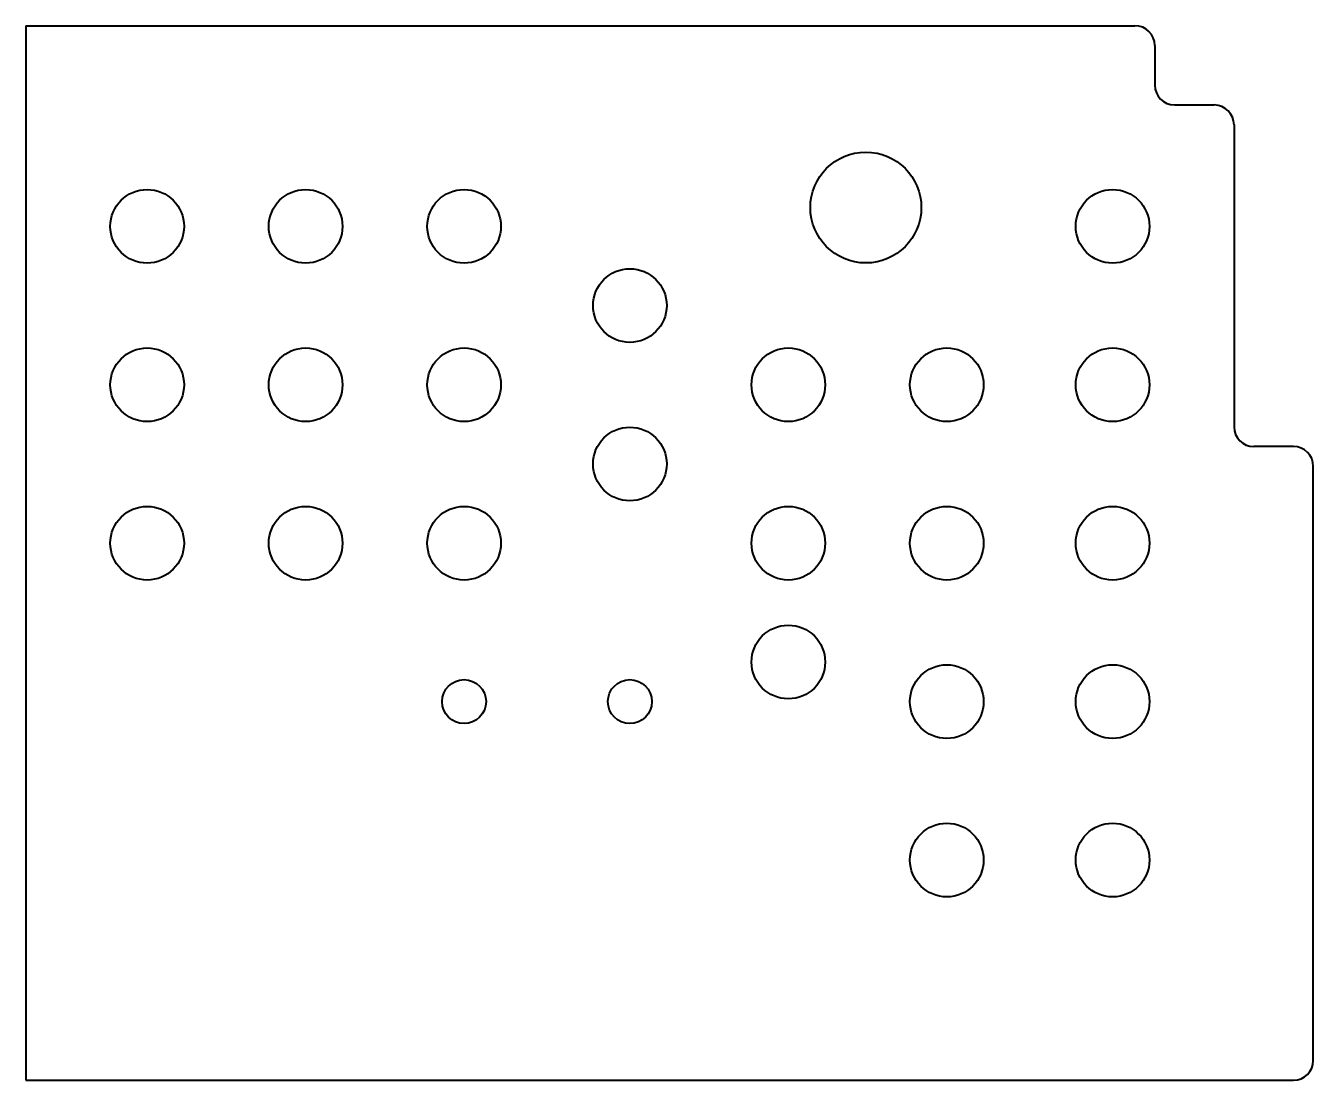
# Model space of a CAD drawing. Header units: inches. Extents: x 0 to 16.2, y 0 to 13.3.
import ezdxf

# ---------------------------------------------------------------- set-up
doc = ezdxf.new("R2010")
doc.units = ezdxf.units.IN
doc.header["$MEASUREMENT"] = 0
doc.layers.add('Visible', color=7, linetype='Continuous', lineweight=40)

msp = doc.modelspace()

# ---------------------------------------------------------------- linework, layer by layer
at = {"layer": 'Visible'}
for p, q in [((0, 13.3125), (14, 13.3125)), ((0, 13.3125), (0, 0)), ((14.25, 13.0625), (14.25, 12.5625)), ((14.5, 12.3125), (15, 12.3125)), ((15.25, 12.0625), (15.25, 8.25)), ((16, 8), (15.5, 8)), ((16.25, 0.25), (16.25, 7.75)), ((0, 0), (16, 0))]:
    msp.add_line(p, q, dxfattribs=at)
for centre, radius in [((10.6029, 11.0175), 0.7), ((1.5325, 10.78), 0.465), ((3.5325, 10.78), 0.465), ((5.5325, 10.78), 0.465), ((13.7175, 10.78), 0.465), ((7.625, 9.78), 0.465), ((1.5325, 8.78), 0.465), ((3.5325, 8.78), 0.465), ((5.5325, 8.78), 0.465), ((9.625, 8.78), 0.465), ((11.625, 8.78), 0.465), ((13.7175, 8.78), 0.465), ((7.625, 7.78), 0.465), ((1.5325, 6.78), 0.465), ((3.5325, 6.78), 0.465), ((5.5325, 6.78), 0.465), ((9.625, 6.78), 0.465), ((11.625, 6.78), 0.465), ((13.7175, 6.78), 0.465), ((9.625, 5.28), 0.465), ((11.625, 4.78), 0.465), ((13.7175, 4.78), 0.465), ((5.5325, 4.78), 0.2775), ((7.625, 4.78), 0.2775), ((11.625, 2.78), 0.465), ((13.7175, 2.78), 0.465)]:
    msp.add_circle(centre, radius, dxfattribs=at)
for centre, start, end in [((14, 13.0625), 0, 90), ((14.5, 12.5625), 180, 270), ((15, 12.0625), 0, 90), ((15.5, 8.25), 180, 270), ((16, 7.75), 0, 90), ((16, 0.25), 270, 0)]:
    msp.add_arc(centre, 0.25, start, end, dxfattribs=at)

doc.saveas('drawing.dxf')
